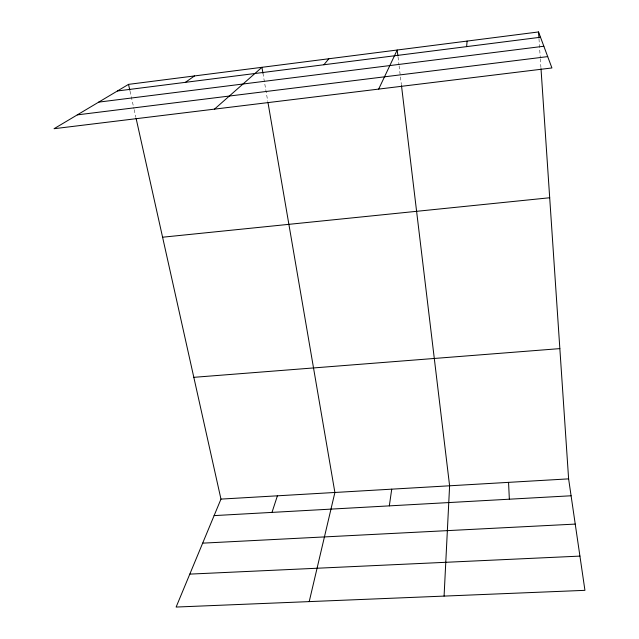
<?xml version="1.0" encoding="UTF-8"?>
<svg xmlns="http://www.w3.org/2000/svg" width="639" height="639" viewBox="0 0 639 639"><rect width="100%" height="100%" fill="white"/><g stroke="black" fill="none" stroke-linecap="round" stroke-linejoin="round"><path stroke-width="0.48" stroke-dasharray="3.19 2.4" d="M130.036 91.177L133.934 108.662M134.15 109.628L135.883 117.4M262.941 73.165L267.789 101.425M398.033 56.951L398.984 64.866M399.103 65.857L401.364 84.66M538.996 38.907L540.274 57.806M540.338 58.796L540.937 67.75"/><path stroke-width="0.96" d="M444.081 596.099L449.608 485.792L401.484 85.65M466.646 46.623L467.085 41.088M389.319 505.872L391.731 489.162M309.212 601.611L334.892 492.469L267.957 102.4M271.99 512.398L277.406 495.816M136.099 118.375L220.966 499.099L176.124 607.05L584.941 590.34L568.614 478.867L541.009 68.74M378.671 89.101L397.202 50.018L397.913 55.96M323.901 64.747L328.829 58.764M214.48 109.133L261.934 67.319L262.941 73.165M185.398 82.343L194.496 75.937M128.519 84.372L54.059 128.711L551.92 67.958L538.533 31.95L128.519 84.372L129.813 90.203M117.44 90.97L540.498 37.246M98.718 102.12L543.845 46.24M77.295 114.876L547.695 56.615M162.586 237.213L549.692 197.755M193.817 377.329L559.844 348.614M220.966 499.099L568.614 478.867M214.105 515.609L571.09 495.776M202.667 543.15L575.236 524.092M189.807 574.118L579.924 556.106M538.533 31.95L538.933 37.917M508.556 482.365L509.347 499.203"/></g></svg>
